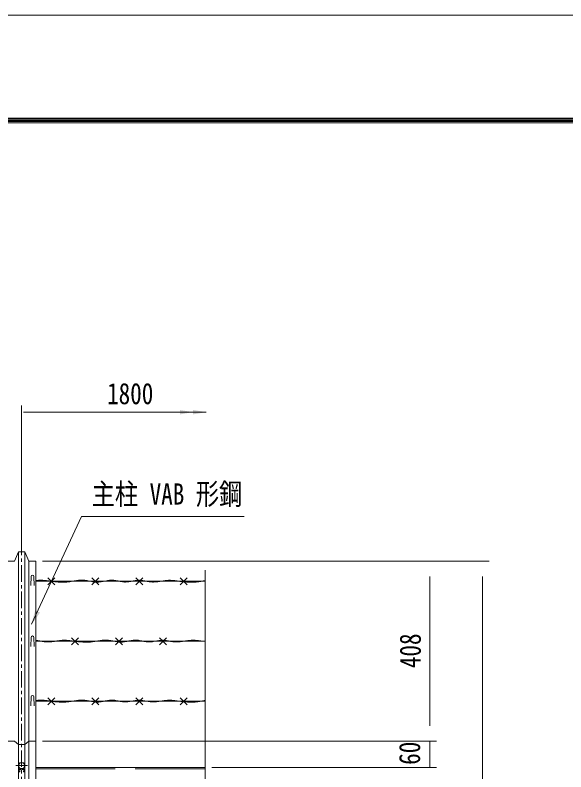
# Model space of a CAD drawing. Units: millimetres, scale not verified. Extents: x -4455 to 4455, y -3150 to 3150.
# Drawn here: x -1810 to -561, y 1435 to 3150 of the extents above; entities that cross this region are included whole.
import ezdxf
from ezdxf.enums import TextEntityAlignment as Align

# ---------------------------------------------------------------- set-up
doc = ezdxf.new("R2010")
doc.units = ezdxf.units.MM
doc.header["$LTSCALE"] = 30
for name, pattern in [('DASHED', [7.5, 6, -1.5]), ('USER1', [1.125, 0.75, -0.125, 0.125, -0.125]), ('USER3', [0.1875, 0.125, -0.0625]), ('USER4', [2, 1.25, -0.25, 0.25, -0.25])]:
    doc.linetypes.add(name, pattern=pattern)
for name, color, linetype, lineweight in [('0-1_D-STR1', 1, 'Continuous', 18), ('0-2_D-STR3', 3, 'Continuous', 13), ('0-3_D-BMK', 2, 'USER1', 13), ('0-4_D-STR-DIM', 4, 'Continuous', 13), ('0-7_D-STR-TXT', 3, 'Continuous', 13), ('0-8_D-STR2', 2, 'Continuous', 13), ('0-9_5寸法', 3, 'Continuous', 18), ('0-E_8部品', 7, 'Continuous', 18), ('1-2_D-TTL', 7, 'Continuous', 9)]:
    doc.layers.add(name, color=color, linetype=linetype, lineweight=lineweight)
doc.styles.add('ＭＳ ゴシック', font='')
doc.styles.get('ＭＳ ゴシック').set_extended_font_data('MS Gothic')

msp = doc.modelspace()

# ---------------------------------------------------------------- linework, layer by layer
at = {"layer": '0-1_D-STR1'}
for p, q in [((-1795.35, 1944.79), (-1795.35, 2265.01)), ((-1802.35, 1933.67), (-1802.35, -655.87)), ((-1788.35, 1933.67), (-1788.35, -655.87)), ((-1779.35, 1912.17), (-1779.35, -655.87)), ((-1779.35, 1912.17), (-1762.85, 1912.17)), ((-1762.85, 1912.17), (-1762.85, -655.87)), ((-1774.37, 1857.09), (-1773.62, 1877.59)), ((-1766.87, 1857.09), (-1767.62, 1877.59)), ((-1774.37, 1719.07), (-1773.62, 1739.57)), ((-1766.87, 1719.07), (-1767.62, 1739.57)), ((-1774.37, 1584.15), (-1773.62, 1604.65)), ((-1766.87, 1584.15), (-1767.62, 1604.65)), ((-1802.35, 1496.9), (-1788.35, 1496.9)), ((-1788.35, 1496.9), (-1779.35, 1504.13)), ((-1779.35, 1504.13), (-1762.85, 1504.13)), ((-1762.85, 1444.13), (-1379.19, 1444.13))]:
    msp.add_line(p, q, dxfattribs=at)
at = {"layer": '0-1_D-STR1', "linetype": 'DASHED'}
msp.add_line((-1762.85, 1441.13), (-1379.19, 1441.13), dxfattribs=at)
at = {"layer": '0-1_D-STR1'}
for points in [[(-1802.35, 1933.67), (-1811.35, 1912.17), (-1827.85, 1912.17)], [(-1802.35, 1933.67), (-1788.35, 1933.67), (-1779.35, 1912.17)], [(-1802.35, 1496.9), (-1811.35, 1504.13), (-1827.85, 1504.13)]]:
    msp.add_lwpolyline(points, dxfattribs=at)
for centre in [(-1770.62, 1877.59), (-1770.62, 1739.57), (-1770.62, 1604.65)]:
    msp.add_arc(centre, 3, 0, 180, dxfattribs=at)
at = {"layer": '0-2_D-STR3', "color": 1, "linetype": 'USER3'}
for p, q in [((-1801.6, 1445.83), (-1801.6, 1434.9)), ((-1800.78, 1444.4), (-1801.6, 1444.4)), ((-1791.1, 1442.36), (-1791.1, 1434.9)), ((-1789.93, 1444.4), (-1789.1, 1444.4)), ((-1789.1, 1445.83), (-1789.1, 1434.9)), ((-1799.6, 1439.9), (-1801.6, 1439.9)), ((-1799.6, 1440.13), (-1791.1, 1440.13)), ((-1791.1, 1439.9), (-1789.1, 1439.9)), ((-1791.1, 1434.9), (-1789.1, 1434.9))]:
    msp.add_line(p, q, dxfattribs=at)
at = {"layer": '0-2_D-STR3'}
msp.add_lwpolyline([(-1787.51, 1448.58), (-1791.43, 1455.37), (-1799.27, 1455.37), (-1803.19, 1448.58), (-1799.27, 1441.79), (-1791.43, 1441.79)], close=True, dxfattribs=at)
at = {"layer": '0-2_D-STR3', "color": 1, "linetype": 'USER3'}
msp.add_lwpolyline([(-1799.6, 1442.36), (-1799.6, 1434.9), (-1801.6, 1434.9)], dxfattribs=at)
at = {"layer": '0-2_D-STR3'}
msp.add_circle((-1795.35, 1448.58), 6.8, dxfattribs=at)
at = {"layer": '0-3_D-BMK', "linetype": 'USER4'}
msp.add_line((-1795.35, 1963.08), (-1795.35, -678.71), dxfattribs=at)
at = {"layer": '0-4_D-STR-DIM', "color": 1, "lineweight": 18}
for p, q in [((-1747.85, 1912.17), (-854.55, 1912.17)), ((-1747.85, 1912.17), (-734.55, 1912.17)), ((-869.55, 1538.63), (-869.55, 1877.67)), ((-749.55, 1877.67), (-749.55, -321.37)), ((-869.55, 1538.63), (-869.55, 1573.13)), ((-1747.85, 1504.13), (-854.55, 1504.13)), ((-1747.85, 1504.13), (-854.55, 1504.13)), ((-869.55, 1444.13), (-869.55, 1504.13)), ((-1364.19, 1444.13), (-1094.55, 1444.13)), ((-1364.19, 1444.13), (-974.55, 1444.13)), ((-1364.19, 1444.13), (-854.55, 1444.13)), ((-1364.19, 1444.13), (-854.55, 1444.13))]:
    msp.add_line(p, q, dxfattribs=at)
at = {"layer": '0-4_D-STR-DIM'}
msp.add_line((-1379.19, 1891.84), (-1379.19, 650.98), dxfattribs=at)
at = {"layer": '0-7_D-STR-TXT', "color": 7, "lineweight": 9}
msp.add_lwpolyline([(-1290.57, 2013.22), (-1659.2, 2013.22), (-1772.67, 1769.08)], dxfattribs=at)
at = {"layer": '0-7_D-STR-TXT', "color": 7}
msp.add_solid([(-1773.64, 1766.99), (-1764.53, 1800.8), (-1753.67, 1795.75)], dxfattribs=at)
at = {"layer": '0-8_D-STR2', "color": 1}
for p, q in [((-1735.97, 1874.59), (-1720.11, 1858.72)), ((-1720.11, 1874.59), (-1735.97, 1858.72)), ((-1635.97, 1874.59), (-1620.11, 1858.72)), ((-1620.11, 1874.59), (-1635.97, 1858.72)), ((-1535.97, 1874.59), (-1520.11, 1858.72)), ((-1520.11, 1874.59), (-1535.97, 1858.72)), ((-1435.97, 1874.59), (-1420.11, 1858.72)), ((-1420.11, 1874.59), (-1435.97, 1858.72)), ((-1762.85, 1866.66), (-1379.19, 1866.66)), ((-1682.38, 1738.64), (-1666.52, 1722.78)), ((-1666.52, 1738.64), (-1682.38, 1722.78)), ((-1582.38, 1738.64), (-1566.52, 1722.78)), ((-1566.52, 1738.64), (-1582.38, 1722.78)), ((-1482.38, 1738.64), (-1466.52, 1722.78)), ((-1466.52, 1738.64), (-1482.38, 1722.78)), ((-1762.85, 1730.71), (-1379.19, 1730.71)), ((-1735.97, 1602.69), (-1720.11, 1586.83)), ((-1720.11, 1602.69), (-1735.97, 1586.83)), ((-1635.97, 1602.69), (-1620.11, 1586.83)), ((-1620.11, 1602.69), (-1635.97, 1586.83)), ((-1535.97, 1602.69), (-1520.11, 1586.83)), ((-1520.11, 1602.69), (-1535.97, 1586.83)), ((-1435.97, 1602.69), (-1420.11, 1586.83)), ((-1420.11, 1602.69), (-1435.97, 1586.83)), ((-1762.85, 1594.76), (-1379.19, 1594.76))]:
    msp.add_line(p, q, dxfattribs=at)
for points in [[(-1755.56, 1868.82), (-1756.22, 1868.78), (-1756.88, 1868.74), (-1757.55, 1868.69), (-1758.21, 1868.63), (-1758.87, 1868.57), (-1759.54, 1868.51), (-1760.2, 1868.44), (-1760.86, 1868.36), (-1761.53, 1868.28), (-1762.19, 1868.2), (-1762.85, 1868.12)], [(-1729.66, 1866.66), (-1730.32, 1866.76), (-1730.99, 1866.86), (-1731.65, 1866.95), (-1732.32, 1867.05), (-1732.98, 1867.15), (-1733.65, 1867.25), (-1734.31, 1867.35), (-1734.97, 1867.44), (-1735.64, 1867.53), (-1736.3, 1867.63), (-1736.97, 1867.72), (-1737.63, 1867.81), (-1738.29, 1867.89), (-1738.96, 1867.98), (-1739.62, 1868.06), (-1740.29, 1868.14), (-1740.95, 1868.21), (-1741.61, 1868.29), (-1742.28, 1868.36), (-1742.94, 1868.42), (-1743.61, 1868.49), (-1744.27, 1868.54), (-1744.93, 1868.6), (-1745.6, 1868.65), (-1746.26, 1868.7), (-1746.93, 1868.74), (-1747.59, 1868.78), (-1748.25, 1868.81), (-1748.92, 1868.84), (-1749.58, 1868.86), (-1750.25, 1868.88), (-1750.91, 1868.9), (-1751.57, 1868.9), (-1752.24, 1868.9), (-1752.9, 1868.9), (-1753.57, 1868.89), (-1754.23, 1868.87), (-1754.89, 1868.85), (-1755.56, 1868.82)], [(-1722.31, 1865.82), (-1724.76, 1866.09), (-1727.21, 1866.37), (-1729.66, 1866.66)], [(-1627.39, 1864.73), (-1629.81, 1864.97), (-1632.24, 1865.31), (-1634.66, 1865.72), (-1637.08, 1866.19), (-1639.5, 1866.68), (-1641.92, 1867.19), (-1644.34, 1867.69), (-1646.76, 1868.16), (-1649.18, 1868.57), (-1651.6, 1868.91), (-1654.02, 1869.16), (-1656.45, 1869.29), (-1658.87, 1869.31), (-1661.3, 1869.23), (-1663.73, 1869.07), (-1666.16, 1868.83), (-1668.59, 1868.53), (-1671.02, 1868.18), (-1673.45, 1867.79), (-1675.89, 1867.38), (-1678.32, 1866.96), (-1680.76, 1866.53), (-1683.2, 1866.12), (-1685.64, 1865.73), (-1688.08, 1865.38), (-1690.52, 1865.08), (-1692.96, 1864.84), (-1695.4, 1864.67), (-1697.84, 1864.55), (-1700.29, 1864.5), (-1702.73, 1864.49), (-1705.18, 1864.54), (-1707.63, 1864.62), (-1710.07, 1864.75), (-1712.52, 1864.91), (-1714.97, 1865.1), (-1717.42, 1865.32), (-1719.86, 1865.56), (-1722.31, 1865.82)], [(-1532.76, 1868.74), (-1535.19, 1868.52), (-1537.62, 1868.2), (-1540.06, 1867.82), (-1542.49, 1867.38), (-1544.92, 1866.92), (-1547.35, 1866.46), (-1549.78, 1866.02), (-1552.21, 1865.63), (-1554.64, 1865.3), (-1557.07, 1865.07), (-1559.5, 1864.95), (-1561.92, 1864.97), (-1564.34, 1865.14), (-1566.76, 1865.43), (-1569.18, 1865.82), (-1571.6, 1866.28), (-1574.02, 1866.79), (-1576.44, 1867.31), (-1578.86, 1867.81), (-1581.28, 1868.28), (-1583.7, 1868.68), (-1586.12, 1868.99), (-1588.55, 1869.18), (-1590.97, 1869.21), (-1593.4, 1869.11), (-1595.82, 1868.89), (-1598.25, 1868.58), (-1600.68, 1868.18), (-1603.11, 1867.73), (-1605.54, 1867.25), (-1607.97, 1866.75), (-1610.4, 1866.26), (-1612.83, 1865.79), (-1615.26, 1865.38), (-1617.69, 1865.03), (-1620.11, 1864.77), (-1622.54, 1864.63), (-1624.97, 1864.61), (-1627.39, 1864.73)], [(-1437.81, 1866.66), (-1440.25, 1867.02), (-1442.69, 1867.38), (-1445.13, 1867.72), (-1447.57, 1868.03), (-1450.01, 1868.31), (-1452.45, 1868.55), (-1454.89, 1868.73), (-1457.33, 1868.85), (-1459.77, 1868.9), (-1462.21, 1868.88), (-1464.65, 1868.76), (-1467.09, 1868.57), (-1469.52, 1868.3), (-1471.96, 1867.99), (-1474.4, 1867.63), (-1476.84, 1867.24), (-1479.27, 1866.85), (-1481.71, 1866.45), (-1484.14, 1866.08), (-1486.58, 1865.73), (-1489.01, 1865.42), (-1491.44, 1865.18), (-1493.88, 1865), (-1496.31, 1864.91), (-1498.74, 1864.93), (-1501.17, 1865.05), (-1503.6, 1865.28), (-1506.03, 1865.59), (-1508.46, 1865.96), (-1510.89, 1866.38), (-1513.32, 1866.82), (-1515.75, 1867.27), (-1518.18, 1867.7), (-1520.61, 1868.08), (-1523.04, 1868.41), (-1525.47, 1868.66), (-1527.9, 1868.81), (-1530.33, 1868.84), (-1532.76, 1868.74)], [(-1424.88, 1865.26), (-1426.06, 1865.37), (-1427.23, 1865.48), (-1428.41, 1865.6), (-1429.58, 1865.73), (-1430.76, 1865.85), (-1431.93, 1865.98), (-1433.11, 1866.11), (-1434.28, 1866.25), (-1435.46, 1866.38), (-1436.64, 1866.52), (-1437.81, 1866.66), (-1437.81, 1866.66)], [(-1379.19, 1868.18), (-1380.36, 1868), (-1381.52, 1867.81), (-1382.69, 1867.61), (-1383.86, 1867.41), (-1385.03, 1867.21), (-1386.2, 1867.01), (-1387.37, 1866.8), (-1388.54, 1866.6), (-1389.71, 1866.4), (-1390.88, 1866.2), (-1392.04, 1866.01), (-1393.22, 1865.82), (-1394.39, 1865.64), (-1395.56, 1865.48), (-1396.73, 1865.32), (-1397.9, 1865.17), (-1399.07, 1865.04), (-1400.24, 1864.92), (-1401.41, 1864.82), (-1402.58, 1864.73), (-1403.76, 1864.66), (-1404.93, 1864.6), (-1406.1, 1864.55), (-1407.27, 1864.52), (-1408.45, 1864.5), (-1409.62, 1864.49), (-1410.79, 1864.49), (-1411.97, 1864.51), (-1413.14, 1864.53), (-1414.32, 1864.57), (-1415.49, 1864.61), (-1416.66, 1864.66), (-1417.84, 1864.73), (-1419.01, 1864.8), (-1420.19, 1864.88), (-1421.36, 1864.96), (-1422.53, 1865.06), (-1423.71, 1865.15), (-1424.88, 1865.26)], [(-1676.08, 1730.71), (-1677.53, 1730.93), (-1678.98, 1731.14), (-1680.42, 1731.36), (-1681.87, 1731.56), (-1683.32, 1731.76), (-1684.77, 1731.95), (-1686.22, 1732.13), (-1687.67, 1732.3), (-1689.12, 1732.45), (-1690.57, 1732.59), (-1692.02, 1732.71), (-1693.47, 1732.8), (-1694.92, 1732.88), (-1696.37, 1732.93), (-1697.82, 1732.96), (-1699.27, 1732.95), (-1700.71, 1732.92), (-1702.16, 1732.86), (-1703.61, 1732.77), (-1705.06, 1732.65), (-1706.51, 1732.5), (-1707.95, 1732.34), (-1709.4, 1732.15), (-1710.85, 1731.95), (-1712.3, 1731.74), (-1713.75, 1731.51), (-1715.19, 1731.28), (-1716.64, 1731.05), (-1718.09, 1730.81), (-1719.53, 1730.58), (-1720.98, 1730.35), (-1722.43, 1730.13), (-1723.87, 1729.92), (-1725.32, 1729.72), (-1726.76, 1729.54), (-1728.21, 1729.38), (-1729.65, 1729.24), (-1731.1, 1729.12), (-1732.54, 1729.04)], [(-1573.81, 1728.79), (-1576.23, 1729.03), (-1578.65, 1729.36), (-1581.07, 1729.77), (-1583.49, 1730.24), (-1585.91, 1730.74), (-1588.33, 1731.24), (-1590.75, 1731.74), (-1593.17, 1732.21), (-1595.6, 1732.62), (-1598.02, 1732.96), (-1600.44, 1733.21), (-1602.86, 1733.34), (-1605.29, 1733.37), (-1607.72, 1733.29), (-1610.15, 1733.12), (-1612.58, 1732.89), (-1615.01, 1732.59), (-1617.44, 1732.24), (-1619.87, 1731.85), (-1622.31, 1731.44), (-1624.74, 1731.01), (-1627.18, 1730.59), (-1629.61, 1730.18), (-1632.05, 1729.79), (-1634.49, 1729.44), (-1636.93, 1729.14), (-1639.37, 1728.9), (-1641.82, 1728.72), (-1644.26, 1728.61), (-1646.7, 1728.55), (-1649.15, 1728.55), (-1651.6, 1728.59), (-1654.04, 1728.68), (-1656.49, 1728.8), (-1658.94, 1728.97), (-1661.38, 1729.16), (-1663.83, 1729.38), (-1666.28, 1729.62), (-1668.73, 1729.87)], [(-1479.18, 1732.79), (-1481.61, 1732.57), (-1484.04, 1732.26), (-1486.47, 1731.87), (-1488.9, 1731.43), (-1491.34, 1730.98), (-1493.77, 1730.51), (-1496.2, 1730.07), (-1498.63, 1729.68), (-1501.06, 1729.36), (-1503.48, 1729.12), (-1505.91, 1729), (-1508.34, 1729.02), (-1510.76, 1729.19), (-1513.18, 1729.48), (-1515.6, 1729.87), (-1518.02, 1730.34), (-1520.44, 1730.84), (-1522.86, 1731.36), (-1525.28, 1731.87), (-1527.7, 1732.34), (-1530.12, 1732.74), (-1532.54, 1733.04), (-1534.96, 1733.23), (-1537.39, 1733.27), (-1539.81, 1733.17), (-1542.24, 1732.95), (-1544.67, 1732.63), (-1547.1, 1732.24), (-1549.52, 1731.79), (-1551.95, 1731.3), (-1554.38, 1730.8), (-1556.82, 1730.31), (-1559.25, 1729.85), (-1561.67, 1729.43), (-1564.1, 1729.08), (-1566.53, 1728.83), (-1568.96, 1728.68), (-1571.38, 1728.67), (-1573.81, 1728.79)], [(-1384.23, 1730.71), (-1386.67, 1731.08), (-1389.11, 1731.43), (-1391.55, 1731.77), (-1393.99, 1732.09), (-1396.43, 1732.37), (-1398.87, 1732.6), (-1401.31, 1732.78), (-1403.75, 1732.91), (-1406.19, 1732.96), (-1408.63, 1732.93), (-1411.06, 1732.82), (-1413.5, 1732.62), (-1415.94, 1732.36), (-1418.38, 1732.04), (-1420.82, 1731.68), (-1423.25, 1731.3), (-1425.69, 1730.9), (-1428.12, 1730.51), (-1430.56, 1730.13), (-1432.99, 1729.78), (-1435.43, 1729.48), (-1437.86, 1729.23), (-1440.29, 1729.06), (-1442.73, 1728.97), (-1445.16, 1728.98), (-1447.59, 1729.1), (-1450.02, 1729.33), (-1452.45, 1729.64), (-1454.88, 1730.02), (-1457.31, 1730.44), (-1459.74, 1730.88), (-1462.17, 1731.32), (-1464.59, 1731.75), (-1467.02, 1732.14), (-1469.45, 1732.47), (-1471.88, 1732.72), (-1474.31, 1732.87), (-1476.74, 1732.9), (-1479.18, 1732.79)], [(-1732.54, 1729.04), (-1733.99, 1728.98), (-1735.43, 1728.96), (-1736.88, 1728.98), (-1738.32, 1729.03), (-1739.77, 1729.13), (-1741.21, 1729.26), (-1742.65, 1729.42), (-1744.1, 1729.61), (-1745.54, 1729.83), (-1746.98, 1730.06), (-1748.43, 1730.31), (-1749.87, 1730.56), (-1751.31, 1730.83), (-1752.75, 1731.09), (-1754.2, 1731.36), (-1755.64, 1731.61), (-1757.08, 1731.86), (-1758.53, 1732.09), (-1759.97, 1732.29), (-1761.41, 1732.48), (-1762.85, 1732.64)], [(-1668.73, 1729.87), (-1671.18, 1730.15), (-1673.63, 1730.43), (-1676.08, 1730.71), (-1676.08, 1730.71)], [(-1755.56, 1596.92), (-1756.22, 1596.89), (-1756.88, 1596.84), (-1757.55, 1596.79), (-1758.21, 1596.74), (-1758.87, 1596.68), (-1759.54, 1596.61), (-1760.2, 1596.54), (-1760.86, 1596.47), (-1761.53, 1596.39), (-1762.19, 1596.31), (-1762.85, 1596.22)], [(-1729.66, 1594.76), (-1730.32, 1594.86), (-1730.99, 1594.96), (-1731.65, 1595.06), (-1732.32, 1595.16), (-1732.98, 1595.26), (-1733.65, 1595.36), (-1734.31, 1595.45), (-1734.97, 1595.55), (-1735.64, 1595.64), (-1736.3, 1595.73), (-1736.97, 1595.82), (-1737.63, 1595.91), (-1738.29, 1596), (-1738.96, 1596.08), (-1739.62, 1596.17), (-1740.29, 1596.24), (-1740.95, 1596.32), (-1741.61, 1596.39), (-1742.28, 1596.46), (-1742.94, 1596.53), (-1743.61, 1596.59), (-1744.27, 1596.65), (-1744.93, 1596.71), (-1745.6, 1596.76), (-1746.26, 1596.81), (-1746.93, 1596.85), (-1747.59, 1596.89), (-1748.25, 1596.92), (-1748.92, 1596.95), (-1749.58, 1596.97), (-1750.25, 1596.99), (-1750.91, 1597), (-1751.57, 1597.01), (-1752.24, 1597.01), (-1752.9, 1597.01), (-1753.57, 1597), (-1754.23, 1596.98), (-1754.89, 1596.95), (-1755.56, 1596.92)], [(-1627.39, 1592.84), (-1629.81, 1593.08), (-1632.24, 1593.42), (-1634.66, 1593.83), (-1637.08, 1594.29), (-1639.5, 1594.79), (-1641.92, 1595.3), (-1644.34, 1595.8), (-1646.76, 1596.26), (-1649.18, 1596.68), (-1651.6, 1597.02), (-1654.02, 1597.26), (-1656.45, 1597.4), (-1658.87, 1597.42), (-1661.3, 1597.34), (-1663.73, 1597.18), (-1666.16, 1596.94), (-1668.59, 1596.64), (-1671.02, 1596.29), (-1673.45, 1595.9), (-1675.89, 1595.49), (-1678.32, 1595.07), (-1680.76, 1594.64), (-1683.2, 1594.23), (-1685.64, 1593.84), (-1688.08, 1593.49), (-1690.52, 1593.19), (-1692.96, 1592.95), (-1695.4, 1592.78), (-1697.84, 1592.66), (-1700.29, 1592.6), (-1702.73, 1592.6), (-1705.18, 1592.64), (-1707.63, 1592.73), (-1710.07, 1592.86), (-1712.52, 1593.02), (-1714.97, 1593.21), (-1717.42, 1593.43), (-1719.86, 1593.67), (-1722.31, 1593.93)], [(-1532.76, 1596.85), (-1535.19, 1596.63), (-1537.62, 1596.31), (-1540.06, 1595.92), (-1542.49, 1595.49), (-1544.92, 1595.03), (-1547.35, 1594.57), (-1549.78, 1594.13), (-1552.21, 1593.73), (-1554.64, 1593.41), (-1557.07, 1593.18), (-1559.5, 1593.06), (-1561.92, 1593.08), (-1564.34, 1593.24), (-1566.76, 1593.54), (-1569.18, 1593.93), (-1571.6, 1594.39), (-1574.02, 1594.89), (-1576.44, 1595.41), (-1578.86, 1595.92), (-1581.28, 1596.39), (-1583.7, 1596.79), (-1586.12, 1597.1), (-1588.55, 1597.28), (-1590.97, 1597.32), (-1593.4, 1597.22), (-1595.82, 1597), (-1598.25, 1596.69), (-1600.68, 1596.29), (-1603.11, 1595.84), (-1605.54, 1595.36), (-1607.97, 1594.86), (-1610.4, 1594.37), (-1612.83, 1593.9), (-1615.26, 1593.48), (-1617.69, 1593.14), (-1620.11, 1592.88), (-1622.54, 1592.73), (-1624.97, 1592.72), (-1627.39, 1592.84)], [(-1437.81, 1594.76), (-1440.25, 1595.13), (-1442.69, 1595.49), (-1445.13, 1595.83), (-1447.57, 1596.14), (-1450.01, 1596.42), (-1452.45, 1596.66), (-1454.89, 1596.84), (-1457.33, 1596.96), (-1459.77, 1597.01), (-1462.21, 1596.98), (-1464.65, 1596.87), (-1467.09, 1596.67), (-1469.52, 1596.41), (-1471.96, 1596.09), (-1474.4, 1595.74), (-1476.84, 1595.35), (-1479.27, 1594.96), (-1481.71, 1594.56), (-1484.14, 1594.18), (-1486.58, 1593.84), (-1489.01, 1593.53), (-1491.44, 1593.29), (-1493.88, 1593.11), (-1496.31, 1593.02), (-1498.74, 1593.03), (-1501.17, 1593.16), (-1503.6, 1593.38), (-1506.03, 1593.7), (-1508.46, 1594.07), (-1510.89, 1594.49), (-1513.32, 1594.93), (-1515.75, 1595.38), (-1518.18, 1595.8), (-1520.61, 1596.19), (-1523.04, 1596.52), (-1525.47, 1596.77), (-1527.9, 1596.92), (-1530.33, 1596.95), (-1532.76, 1596.85)], [(-1379.19, 1596.29), (-1380.36, 1596.1), (-1381.52, 1595.92), (-1382.69, 1595.72), (-1383.86, 1595.52), (-1385.03, 1595.32), (-1386.2, 1595.11), (-1387.37, 1594.91), (-1388.54, 1594.71), (-1389.71, 1594.51), (-1390.88, 1594.31), (-1392.04, 1594.12), (-1393.22, 1593.93), (-1394.39, 1593.75), (-1395.56, 1593.58), (-1396.73, 1593.43), (-1397.9, 1593.28), (-1399.07, 1593.15), (-1400.24, 1593.03), (-1401.41, 1592.92), (-1402.58, 1592.84), (-1403.76, 1592.76), (-1404.93, 1592.7), (-1406.1, 1592.66), (-1407.27, 1592.62), (-1408.45, 1592.6), (-1409.62, 1592.6), (-1410.79, 1592.6), (-1411.97, 1592.61), (-1413.14, 1592.64), (-1414.32, 1592.67), (-1415.49, 1592.72), (-1416.66, 1592.77), (-1417.84, 1592.84), (-1419.01, 1592.91), (-1420.19, 1592.98), (-1421.36, 1593.07), (-1422.53, 1593.16), (-1423.71, 1593.26), (-1424.88, 1593.37)], [(-1722.31, 1593.93), (-1724.76, 1594.2), (-1727.21, 1594.48), (-1729.66, 1594.76)], [(-1424.88, 1593.37), (-1426.06, 1593.48), (-1427.23, 1593.59), (-1428.41, 1593.71), (-1429.58, 1593.83), (-1430.76, 1593.96), (-1431.93, 1594.09), (-1433.11, 1594.22), (-1434.28, 1594.36), (-1435.46, 1594.49), (-1436.64, 1594.63), (-1437.81, 1594.76), (-1437.81, 1594.76)]]:
    msp.add_lwpolyline(points, dxfattribs=at)
at = {"layer": '0-9_5寸法', "color": 1}
for p, q in [((-1790.93, 2250.01), (-1404, 2250.01)), ((-1462.55, 2250.01), (-1407.92, 2250.01)), ((-1395.96, 2250.01), (-1437.8, 2250.01)), ((-1431.01, 2250.01), (-1376.38, 2250.01))]:
    msp.add_line(p, q, dxfattribs=at)
for points in [[(-1436.38, 2255.01), (-1436.38, 2245.01), (-1406.38, 2250.01)], [(-1406.38, 2255.01), (-1406.38, 2245.01), (-1376.38, 2250.01)]]:
    msp.add_solid(points, dxfattribs=at)
at = {"layer": '0-E_8部品', "color": 1, "linetype": 'USER4'}
msp.add_line((-1808.79, 1448.58), (-1781.9, 1448.58), dxfattribs=at)
at = {"layer": '1-2_D-TTL', "color": 2, "lineweight": 18}
msp.add_lwpolyline([(-4454.85, 3150.21), (4454.85, 3150.21), (4454.85, -3150.21), (-4454.85, -3150.21)], close=True, dxfattribs=at)
at = {"layer": '1-2_D-TTL'}
for points in [[(-4168.47, 2916.87), (4168.47, 2916.87), (4168.47, -2916.87), (-4168.47, -2916.87)], [(-4165.81, 2914.21), (4165.81, 2914.21), (4165.81, -2914.21), (-4165.81, -2914.21)], [(-4163.16, 2911.56), (4163.16, 2911.56), (4163.16, -2911.56), (-4163.16, -2911.56)], [(-4160.51, 2908.91), (4160.51, 2908.91), (4160.51, -2908.91), (-4160.51, -2908.91)], [(-4157.86, 2906.26), (4157.86, 2906.26), (4157.86, -2906.26), (-4157.86, -2906.26)]]:
    msp.add_lwpolyline(points, close=True, dxfattribs=at)

# ---------------------------------------------------------------- texts
at = {"layer": '0-4_D-STR-DIM', "color": 3, "style": 'ＭＳ ゴシック', "width": 0.8}
for s, p in [('408', (-875.3, 1669.65)), ('60', (-876.85, 1450.49))]:
    msp.add_text(s, height=48.17, rotation=90, dxfattribs=at).set_placement(p, align=Align.BOTTOM_LEFT)
at = {"layer": '0-7_D-STR-TXT', "style": 'ＭＳ ゴシック', "width": 0.8}
msp.add_text('主柱 VAB 形鋼', height=48.17, dxfattribs=at).set_placement((-1636.27, 2025.94), align=Align.BOTTOM_LEFT)
at = {"layer": '0-9_5寸法', "style": 'ＭＳ ゴシック', "width": 0.8}
msp.add_text('1800', height=48.17, dxfattribs=at).set_placement((-1601.45, 2253.68), align=Align.BOTTOM_LEFT)

doc.saveas('drawing.dxf')
